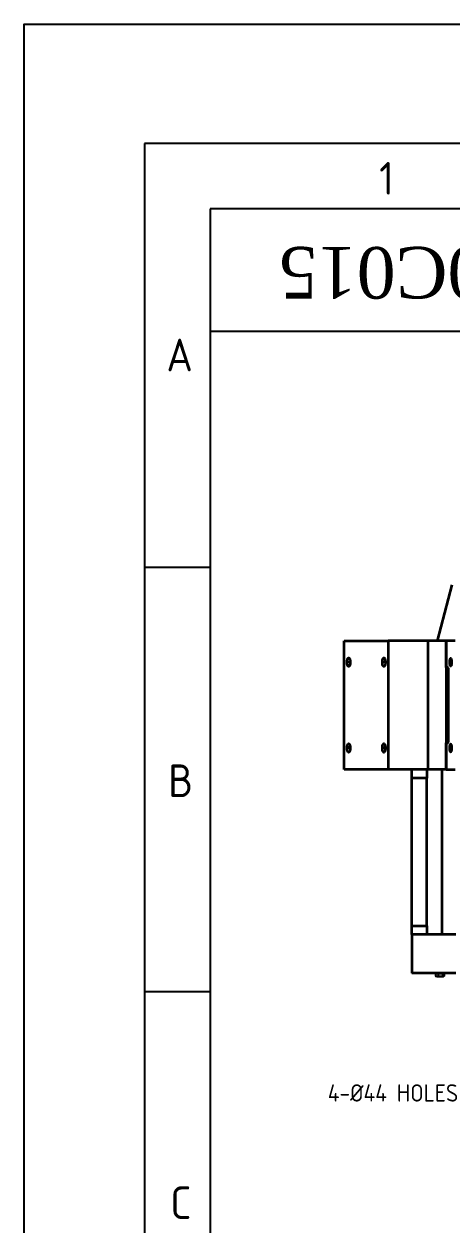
# Model space of a CAD drawing. Header units: millimetres. Extents: x -13 to 15102, y -1400 to 6249.
# Drawn here: x -13 to 984, y 3448 to 6249 of the extents above; entities that cross this region are included whole.
import ezdxf
from ezdxf import colors
from ezdxf.entities.mleader import LeaderData, LeaderLine
from ezdxf.math import Vec2, Vec3

# ---------------------------------------------------------------- set-up
doc = ezdxf.new("R2010")
doc.units = ezdxf.units.MM
doc.header["$LTSCALE"] = 2
doc.layers.add('1轮廓实线层', color=7, linetype='Continuous')
doc.layers.add('외형선', color=3, linetype='Continuous')
doc.styles.get("Standard").update_dxf_attribs({"font": 'isocp.shx', "height": 34, "bigfont": 'whgtxt.shx'})

msp = doc.modelspace()

# ---------------------------------------------------------------- linework, layer by layer
for p, q in [((8847.6232, 5970.33699), (267.37307, 5970.33699)), ((267.37307, 5970.33699), (267.37307, 35.39246)), ((8847.6232, 5817.86981), (419.84025, 5817.86981)), ((419.84025, 5817.86981), (419.84025, 35.39246)), ((419.84025, 4981.1799), (267.37307, 4981.1799)), ((419.84025, 3992.0228), (267.37307, 3992.0228))]:
    msp.add_line(p, q)
at = {"layer": '1轮廓实线层', "lineweight": 35}
for p, q in [((983.67458, 4940.57368), (948.85515, 4810.36521)), ((732.73354, 4510.36523), (732.73354, 4810.36521)), ((732.73354, 4810.36521), (835.3396, 4810.36521)), ((835.3396, 4810.36521), (835.3396, 4510.36523)), ((927.42943, 4810.36521), (835.3396, 4810.36521)), ((927.42943, 4810.36521), (927.89929, 4810.36521)), ((927.42943, 4810.36521), (927.42943, 4510.36523)), ((970.18545, 4810.36521), (927.89929, 4810.36521)), ((970.18545, 4810.36521), (970.18545, 4510.36523)), ((970.3375, 4810.36521), (970.18545, 4810.36521)), ((970.3375, 4748.36522), (970.3375, 4810.36521)), ((990.85872, 4810.36521), (970.3375, 4810.36521)), ((746.49983, 4760.36522), (739.48841, 4760.36522)), ((828.58466, 4760.36522), (821.57325, 4760.36522)), ((970.3375, 4748.36522), (970.18545, 4748.36522)), ((975.6388, 4743.36521), (970.18545, 4743.36521)), ((975.6388, 4740.36522), (970.18545, 4740.36522)), ((973.92874, 4748.36522), (970.3375, 4748.36522)), ((975.6388, 4577.3652), (975.6388, 4743.36521)), ((983.59077, 4760.36522), (977.60545, 4760.36522)), ((975.6388, 4580.36522), (970.18545, 4580.36522)), ((975.6388, 4577.3652), (970.18545, 4577.3652)), ((970.18545, 4572.36521), (970.3375, 4572.36521)), ((970.3375, 4510.36523), (970.3375, 4572.36521)), ((970.3375, 4572.36521), (973.92874, 4572.36521)), ((746.49983, 4560.36521), (739.48841, 4560.36521)), ((828.58466, 4560.36521), (821.57325, 4560.36521)), ((983.59077, 4560.36521), (977.60545, 4560.36521)), ((835.3396, 4510.36523), (732.73354, 4510.36523)), ((927.42943, 4510.36523), (835.3396, 4510.36523)), ((890.4336, 4490.36522), (890.4336, 4510.36523)), ((925.43357, 4510.36523), (925.43357, 4490.36522)), ((927.89929, 4510.36523), (927.42943, 4510.36523)), ((970.18545, 4510.36523), (927.89929, 4510.36523)), ((960.43359, 4125.36521), (960.43359, 4510.36523)), ((970.18545, 4510.36523), (970.3375, 4510.36523)), ((970.3375, 4510.36523), (990.85872, 4510.36523)), ((925.43357, 4490.36522), (890.4336, 4490.36522)), ((890.4336, 4145.36519), (890.4336, 4490.36522)), ((925.43357, 4145.36519), (925.43357, 4490.36522)), ((890.4336, 4145.36519), (925.43357, 4145.36519)), ((890.4336, 4125.36521), (890.4336, 4145.36519)), ((925.43357, 4145.36519), (925.43357, 4125.36521)), ((890.4336, 4125.36521), (890.4336, 4035.36524)), ((992.94101, 4125.36521), (890.4336, 4125.36521)), ((992.94101, 4035.36524), (890.4336, 4035.36524))]:
    msp.add_line(p, q, dxfattribs=at)
at = {"layer": '1轮廓实线层'}
for p, q in [((927.89929, 4810.36521), (927.89929, 4510.36523)), ((945.15996, 4034.7652), (945.15996, 4028.18437)), ((945.15996, 4034.7652), (947.70472, 4034.7652)), ((946.99263, 4035.36524), (946.39259, 4034.7652)), ((947.70472, 4034.7652), (948.85408, 4034.7652)), ((948.85408, 4034.7652), (951.39884, 4034.7652)), ((951.39884, 4034.7652), (951.39884, 4028.18437)), ((951.39884, 4034.7652), (955.53797, 4034.7652)), ((955.53797, 4034.7652), (957.40735, 4034.7652)), ((957.40735, 4034.7652), (961.54647, 4034.7652)), ((961.54647, 4034.7652), (961.54647, 4028.18437)), ((961.54647, 4034.7652), (963.14084, 4034.7652)), ((962.99254, 4035.36524), (963.50085, 4034.81521)), ((964.2226, 4034.7652), (963.62262, 4035.36524)), ((963.86092, 4034.7652), (965.45523, 4034.7652)), ((965.45523, 4034.7652), (965.45523, 4028.18437)), ((948.27943, 4027.68524), (945.15996, 4028.18437)), ((945.15996, 4028.18437), (945.71429, 4028.04281)), ((945.68454, 4027.96115), (946.4426, 4027.68524)), ((948.27943, 4027.68524), (946.4426, 4027.68524)), ((951.39884, 4028.18437), (948.27943, 4027.68524)), ((948.27943, 4027.68524), (956.47269, 4027.68524)), ((956.47269, 4027.68524), (951.39884, 4028.18437)), ((961.54647, 4028.18437), (956.47269, 4027.68524)), ((956.47269, 4027.68524), (963.50085, 4027.68524)), ((963.50085, 4027.68524), (961.54647, 4028.18437)), ((965.45523, 4028.18437), (963.50085, 4027.68524)), ((963.50085, 4027.68524), (964.17259, 4027.68524)), ((964.17259, 4027.68524), (964.9307, 4027.96115))]:
    msp.add_line(p, q, dxfattribs=at)
at = {"layer": '1轮廓实线层', "lineweight": 35, "flags": 128}
for points in [[(739.48841, 4760.36522), (739.55577, 4762.36489), (739.75526, 4764.28772), (740.07927, 4766.05981), (740.51522, 4767.61307), (741.04648, 4768.88779), (741.65254, 4769.83498), (742.31022, 4770.41827), (742.99412, 4770.61522), (743.67808, 4770.41827), (744.3357, 4769.83498), (744.94182, 4768.88779), (745.47308, 4767.61307), (745.90903, 4766.05981), (746.23298, 4764.28772), (746.43247, 4762.36489), (746.49983, 4760.36522)], [(821.57325, 4760.36522), (821.6406, 4762.36489), (821.8401, 4764.28772), (822.16411, 4766.05981), (822.60006, 4767.61307), (823.13131, 4768.88779), (823.73737, 4769.83498), (824.39505, 4770.41827), (825.07896, 4770.61522), (825.76292, 4770.41827), (826.42054, 4769.83498), (827.02666, 4768.88779), (827.55791, 4767.61307), (827.99386, 4766.05981), (828.31781, 4764.28772), (828.51731, 4762.36489), (828.58466, 4760.36522)], [(983.59077, 4760.36522), (983.52539, 4762.18444), (983.33203, 4763.92417), (983.01922, 4765.50834), (982.60062, 4766.86774), (982.09446, 4767.94293), (981.52291, 4768.68696), (980.91095, 4769.06729), (980.28528, 4769.06729), (979.67332, 4768.68696), (979.10177, 4767.94293), (978.59561, 4766.86774), (978.177, 4765.50834), (977.86414, 4763.92417), (977.67084, 4762.18444), (977.60545, 4760.36522)], [(746.49983, 4760.36522), (746.43247, 4758.36554), (746.23298, 4756.44271), (745.90903, 4754.67062), (745.47308, 4753.11737), (744.94182, 4751.84265), (744.3357, 4750.89545), (743.67808, 4750.31216), (742.99412, 4750.11521), (742.31022, 4750.31216), (741.65254, 4750.89545), (741.04648, 4751.84265), (740.51522, 4753.11737), (740.07927, 4754.67062), (739.75526, 4756.44271), (739.55577, 4758.36554), (739.48841, 4760.36522)], [(828.58466, 4760.36522), (828.51731, 4758.36554), (828.31781, 4756.44271), (827.99386, 4754.67062), (827.55791, 4753.11737), (827.02666, 4751.84265), (826.42054, 4750.89545), (825.76292, 4750.31216), (825.07896, 4750.11521), (824.39505, 4750.31216), (823.73737, 4750.89545), (823.13131, 4751.84265), (822.60006, 4753.11737), (822.16411, 4754.67062), (821.8401, 4756.44271), (821.6406, 4758.36554), (821.57325, 4760.36522)], [(975.6388, 4743.36521), (975.60596, 4744.34067), (975.50862, 4745.27864), (975.35061, 4746.14307), (975.13794, 4746.90075), (974.87878, 4747.52256), (974.58314, 4747.98462), (974.26235, 4748.26914), (973.92874, 4748.36522)], [(977.60545, 4760.36522), (977.67084, 4758.54599), (977.86414, 4756.80627), (978.177, 4755.2221), (978.59561, 4753.86271), (979.10177, 4752.7875), (979.67332, 4752.04347), (980.28528, 4751.66315), (980.91095, 4751.66315), (981.52291, 4752.04347), (982.09446, 4752.7875), (982.60062, 4753.86271), (983.01922, 4755.2221), (983.33203, 4756.80627), (983.52539, 4758.54599), (983.59077, 4760.36522)], [(739.48841, 4560.36521), (739.55577, 4562.36489), (739.75526, 4564.28774), (740.07927, 4566.05981), (740.51522, 4567.61305), (741.04648, 4568.88778), (741.65254, 4569.83499), (742.31022, 4570.41825), (742.99412, 4570.61522), (743.67808, 4570.41825), (744.3357, 4569.83499), (744.94182, 4568.88778), (745.47308, 4567.61305), (745.90903, 4566.05981), (746.23298, 4564.28774), (746.43247, 4562.36489), (746.49983, 4560.36521)], [(821.57325, 4560.36521), (821.6406, 4562.36489), (821.8401, 4564.28774), (822.16411, 4566.05981), (822.60006, 4567.61305), (823.13131, 4568.88778), (823.73737, 4569.83499), (824.39505, 4570.41825), (825.07896, 4570.61522), (825.76292, 4570.41825), (826.42054, 4569.83499), (827.02666, 4568.88778), (827.55791, 4567.61305), (827.99386, 4566.05981), (828.31781, 4564.28774), (828.51731, 4562.36489), (828.58466, 4560.36521)], [(973.92874, 4572.36521), (974.26235, 4572.46129), (974.58314, 4572.74581), (974.87878, 4573.20787), (975.13794, 4573.82969), (975.35061, 4574.58736), (975.50862, 4575.4518), (975.60596, 4576.38977), (975.6388, 4577.3652)], [(983.59077, 4560.36521), (983.52539, 4562.18444), (983.33203, 4563.92418), (983.01922, 4565.50835), (982.60062, 4566.86772), (982.09446, 4567.94293), (981.52291, 4568.68698), (980.91095, 4569.06728), (980.28528, 4569.06728), (979.67332, 4568.68698), (979.10177, 4567.94293), (978.59561, 4566.86772), (978.177, 4565.50835), (977.86414, 4563.92418), (977.67084, 4562.18444), (977.60545, 4560.36521)], [(746.49983, 4560.36521), (746.43247, 4558.36554), (746.23298, 4556.44272), (745.90903, 4554.67062), (745.47308, 4553.11738), (744.94182, 4551.84264), (744.3357, 4550.89547), (743.67808, 4550.31217), (742.99412, 4550.11521), (742.31022, 4550.31217), (741.65254, 4550.89547), (741.04648, 4551.84264), (740.51522, 4553.11738), (740.07927, 4554.67062), (739.75526, 4556.44272), (739.55577, 4558.36554), (739.48841, 4560.36521)], [(828.58466, 4560.36521), (828.51731, 4558.36554), (828.31781, 4556.44272), (827.99386, 4554.67062), (827.55791, 4553.11738), (827.02666, 4551.84264), (826.42054, 4550.89547), (825.76292, 4550.31217), (825.07896, 4550.11521), (824.39505, 4550.31217), (823.73737, 4550.89547), (823.13131, 4551.84264), (822.60006, 4553.11738), (822.16411, 4554.67062), (821.8401, 4556.44272), (821.6406, 4558.36554), (821.57325, 4560.36521)], [(977.60545, 4560.36521), (977.67084, 4558.54599), (977.86414, 4556.80628), (978.177, 4555.22211), (978.59561, 4553.8627), (979.10177, 4552.7875), (979.67332, 4552.04348), (980.28528, 4551.66314), (980.91095, 4551.66314), (981.52291, 4552.04348), (982.09446, 4552.7875), (982.60062, 4553.8627), (983.01922, 4555.22211), (983.33203, 4556.80628), (983.52539, 4558.54599), (983.59077, 4560.36521)]]:
    msp.add_lwpolyline(points, dxfattribs=at)
at = {"layer": '1轮廓实线层'}
for points, knots in [([(963.14084, 4034.7652), (963.208, 4034.78123), (963.32776, 4034.80983), (963.44803, 4034.81357), (963.50085, 4034.81521)], [0, 0, 0, 0, 0.5607777037, 1, 1, 1, 1]), ([(963.50085, 4034.81521), (963.56814, 4034.81255), (963.68843, 4034.8078), (963.80817, 4034.77823), (963.86092, 4034.7652)], [0, 0, 0, 0, 0.5594116558, 1, 1, 1, 1])]:
    msp.add_open_spline(points, degree=3, knots=knots, dxfattribs=at)
at = {"layer": 'Defpoints', "color": 6}
msp.add_lwpolyline([(8893.75453, -10.73886), (-13.48715, -10.73886), (-13.48715, 6248.69317), (8893.75453, 6248.69317)], close=True, dxfattribs=at)
at = {"layer": '외형선', "color": 0}
msp.add_lwpolyline([(1550.41345, 5817.86981), (1550.41345, 5531.99384), (419.84025, 5531.99384)], dxfattribs=at)

# ---------------------------------------------------------------- texts
at = {"char_height": 76.233591, "width": 343.0015777, "attachment_point": 1}
for s, insert in [('{\\Fisocp,gbcbig|c129;1}', (814.15422, 5926.95414)), ('{\\Fisocp,gbcbig|c129;A}', (318.20025, 5514.99091)), ('{\\Fisocp,gbcbig|c129;B}', (322.29851, 4522.08259)), ('{\\Fisocp,gbcbig|c129;C}', (327.31626, 3538.13421))]:
    msp.add_mtext(s, dxfattribs=dict(at, insert=insert))
at = {"layer": '외형선', "color": 0, "insert": (978.20251, 5669.34714), "char_height": 119.9414446, "width": 1524.8518359, "attachment_point": 5, "rotation": 180}
msp.add_mtext('{\\fBatang|b0|i0|c129|p18;D000C015}', dxfattribs=at)

# ---------------------------------------------------------------- leaders
at = {"color": 2, "ltscale": 10}
ml = msp.add_multileader_mtext('Standard', dxfattribs=at)
ml.set_content('4-%%C44 HOLES', color=2)
ml.set_leader_properties(color=3)
ml.build(insert=Vec2(0, 0))
ml.multileader.update_dxf_attribs({"dogleg_length": 11.52, "arrow_head_size": 36})
ctx = ml.context
ctx.base_point, ctx.char_height, ctx.arrow_head_size, ctx.landing_gap_size, ctx.plane_origin = Vec3(655.46329, 3755.94202), 40.32, 36, 14.4, Vec3(1103.80761, 3953.36522)
ctx.text_align_type = 2
notes = []
notes.append((ctx, [(0, (1, 1, 0), (1024.22384, 3755.94202), (-1, 0), 11.52, [(0, [(1103.80761, 3953.36522)], 0, [])])]))
ctx.mtext.insert, ctx.mtext.alignment, ctx.mtext.flow_direction = Vec3(998.30384, 3776.10202), 3, 5
for ctx, leaders in notes:
    for number, flags, end, landing, length, lines in leaders:
        leader = LeaderData()
        leader.index, (leader.has_last_leader_line, leader.has_dogleg_vector, leader.attachment_direction) = number, flags
        leader.last_leader_point, leader.dogleg_vector, leader.dogleg_length = Vec3(end), Vec3(landing), length
        for number, points, colour, breaks in lines:
            line = LeaderLine()
            line.index, line.vertices, line.color, line.breaks = number, Vec3.list(points), colors.encode_raw_color(colour), breaks
            leader.lines.append(line)
        ctx.leaders.append(leader)

doc.saveas('drawing.dxf')
